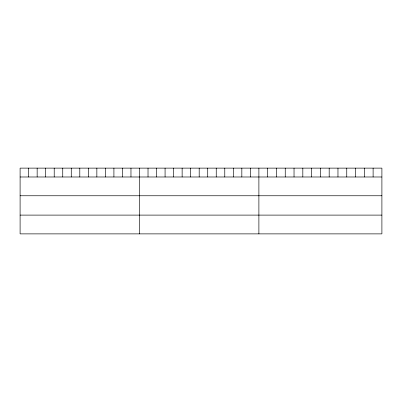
<?xml version="1.0" encoding="UTF-8"?>
<svg xmlns="http://www.w3.org/2000/svg" width="402" height="402" viewBox="0 0 402 402"><rect width="100%" height="100%" fill="white"/><g stroke="black" fill="none" stroke-linecap="round" stroke-linejoin="round"><path stroke-width="0.6" d="M381.9 176.986L381.9 233.879L20.1 233.879L20.1 168.121L381.9 168.121L381.9 176.986L20.1 176.986M20.1 195.759L381.9 195.759M20.1 215.105L381.9 215.105M373.111 168.121L373.111 176.986M364.328 168.121L364.328 176.986M355.539 168.121L355.539 176.986M346.755 168.121L346.755 176.986M337.966 168.121L337.966 176.986M329.183 168.121L329.183 176.986M320.394 168.121L320.394 176.986M311.605 168.121L311.605 176.986M302.822 168.121L302.822 176.986M294.033 168.121L294.033 176.986M285.249 168.121L285.249 176.986M276.46 168.121L276.46 176.986M267.677 168.121L267.677 176.986M258.888 168.121L258.888 233.879M250.361 168.121L250.361 176.986M241.833 168.121L241.833 176.986M233.306 168.121L233.306 176.986M224.773 168.121L224.773 176.986M216.246 168.121L216.246 176.986M207.718 168.121L207.718 176.986M199.191 168.121L199.191 176.986M190.664 168.121L190.664 176.986M182.136 168.121L182.136 176.986M173.609 168.121L173.609 176.986M165.076 168.121L165.076 176.986M156.549 168.121L156.549 176.986M148.021 168.121L148.021 176.986M139.494 168.121L139.494 233.879M130.967 168.121L130.967 176.986M122.439 168.121L122.439 176.986M113.912 168.121L113.912 176.986M105.379 168.121L105.379 176.986M96.852 168.121L96.852 176.986M88.324 168.121L88.324 176.986M79.797 168.121L79.797 176.986M71.27 168.121L71.27 176.986M62.742 168.121L62.742 176.986M54.215 168.121L54.215 176.986M45.682 168.121L45.682 176.986M37.155 168.121L37.155 176.986M28.627 168.121L28.627 176.986"/></g></svg>
